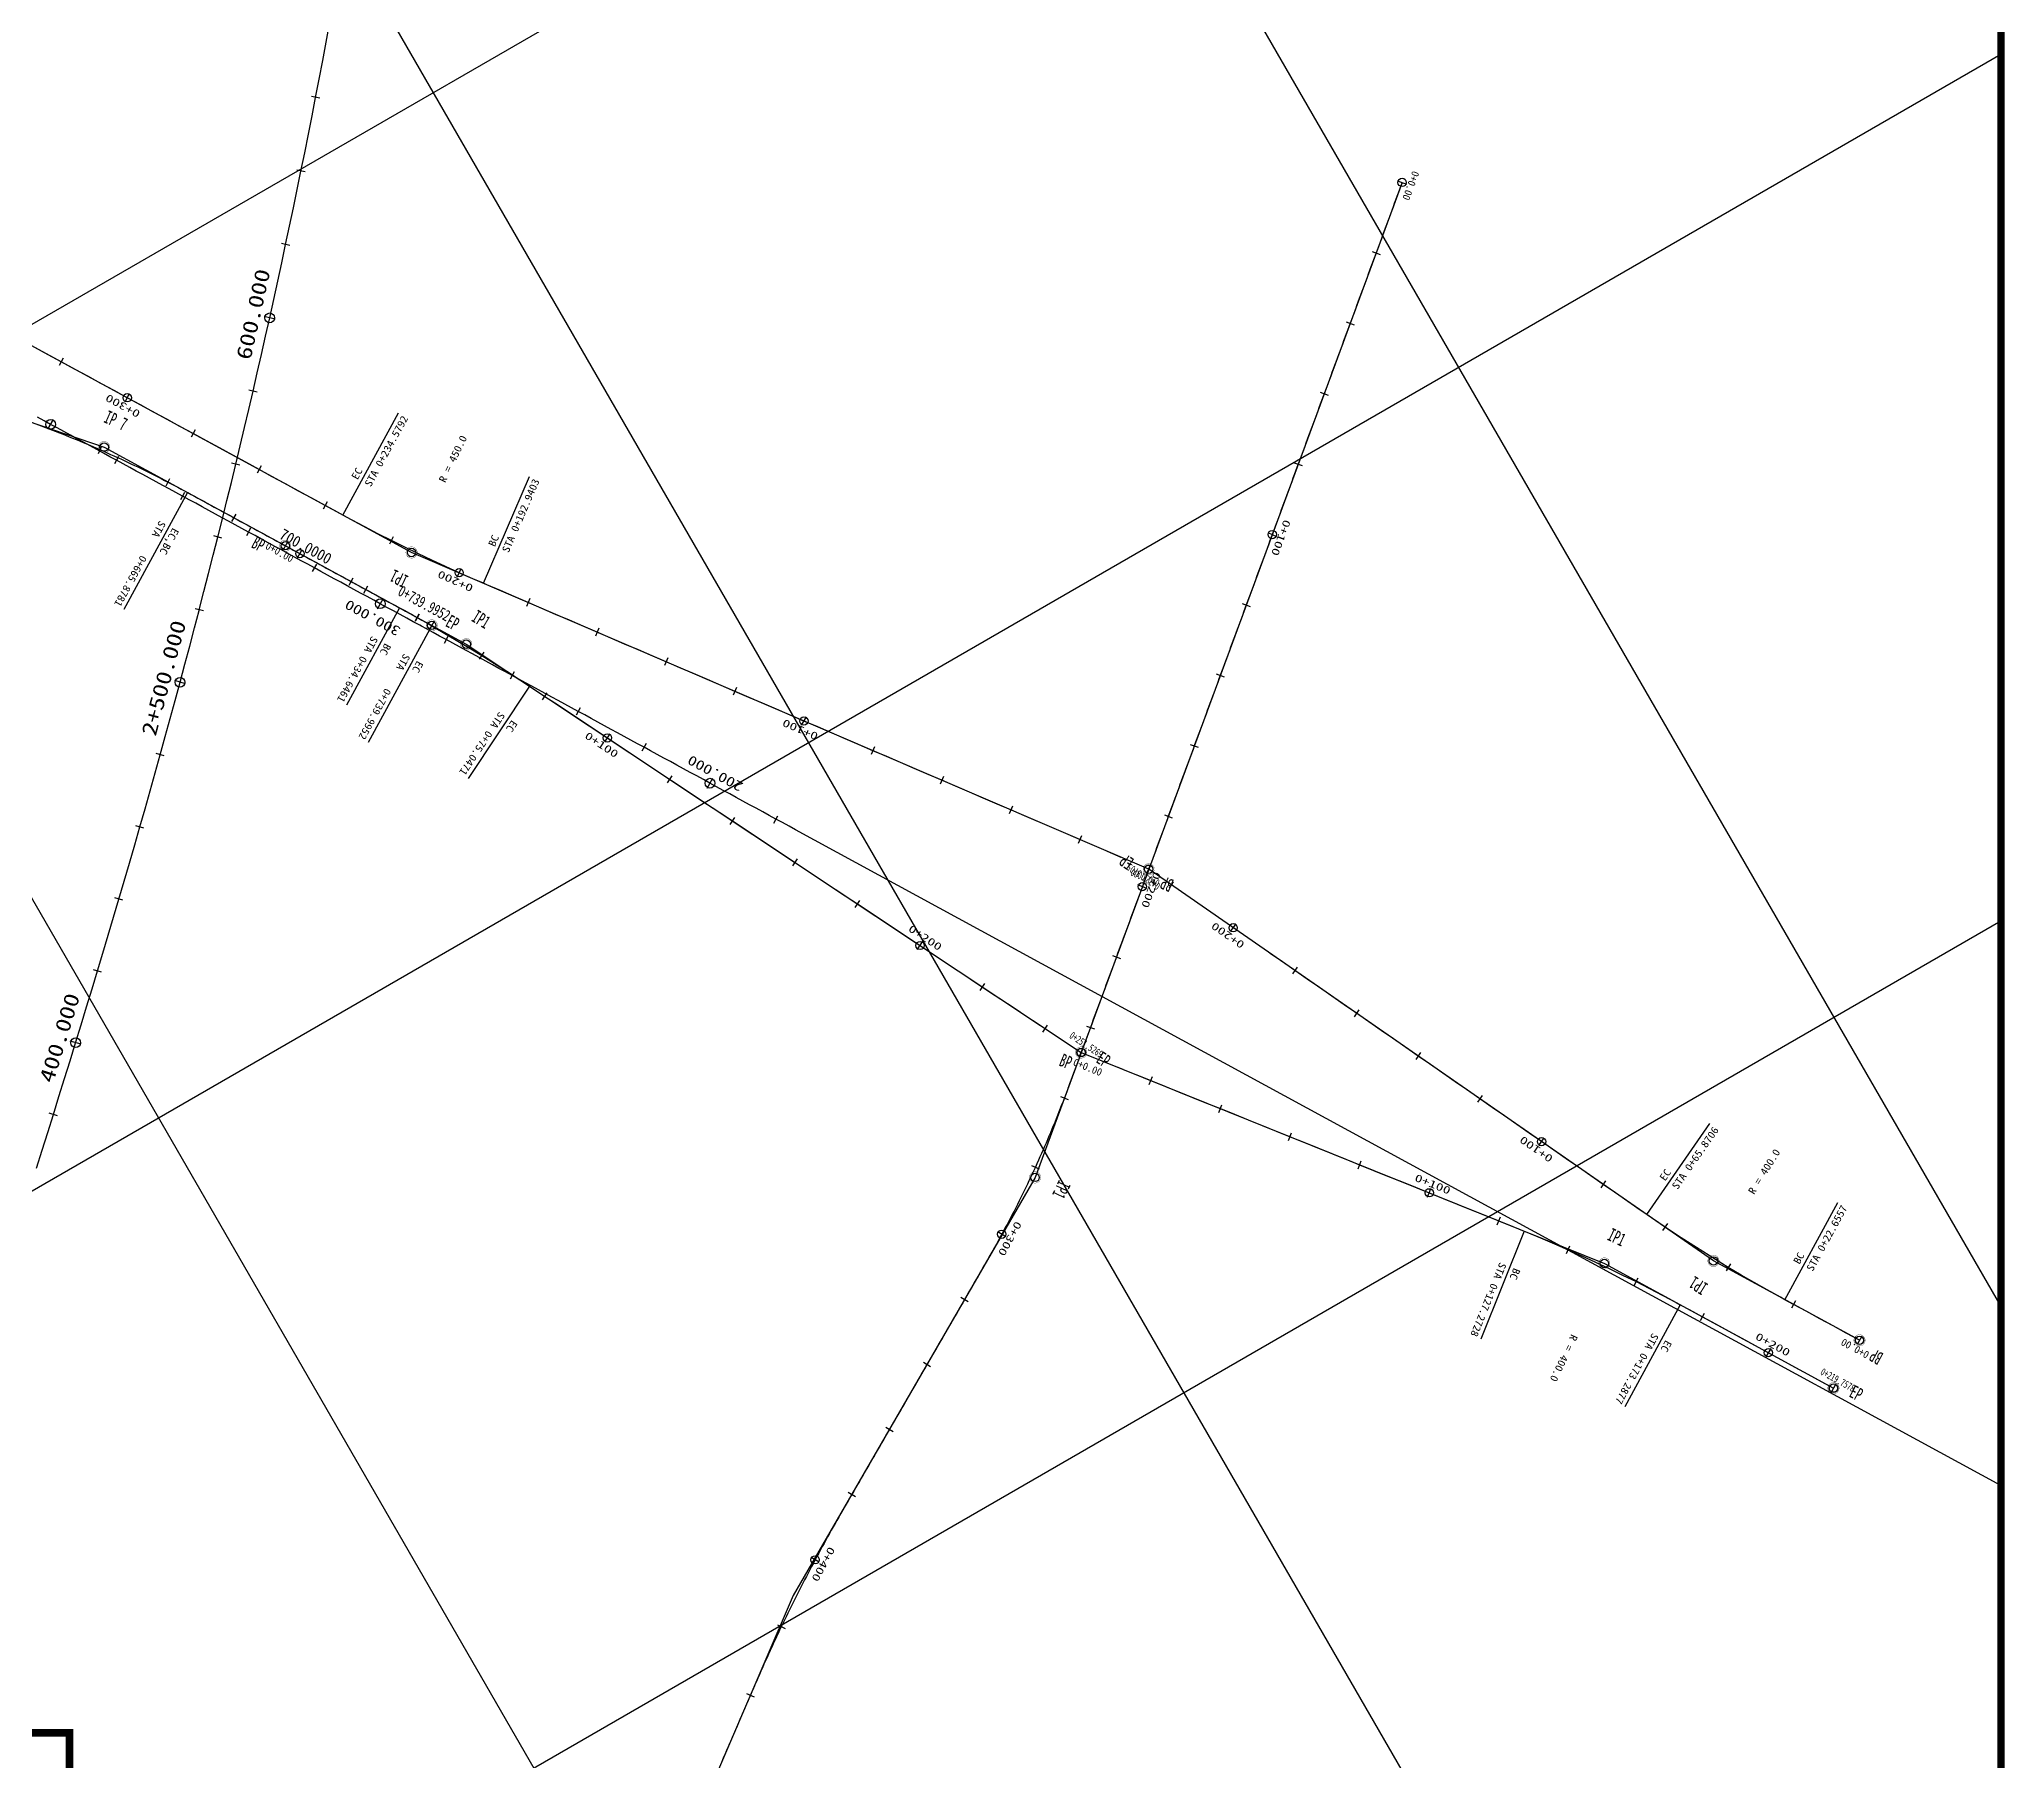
# Model space of a CAD drawing. Extents: x -2894 to -714, y 147 to 1611.
# Drawn here: x -1238 to -714, y 753 to 1212 of the extents above; entities that cross this region are included whole.
import ezdxf
from ezdxf.enums import TextEntityAlignment as Align

# ---------------------------------------------------------------- set-up
doc = ezdxf.new("R2010")
doc.units = 0
doc.header["$MEASUREMENT"] = 0
doc.layers.get('0').update_dxf_attribs({"linetype": 'CONTINUOUS'})
for name, color, linetype in [('CA-ALGN-CNTL', 2, 'CONTINUOUS'), ('CA-ALGN-IPLN', 1, 'CONTINUOUS'), ('CA-ALGN-IPSM', 2, 'CONTINUOUS'), ('CA-ALGN-STSM', 2, 'CONTINUOUS'), ('CA-ALGN-SUBL', 1, 'CONTINUOUS'), ('CA-ALGN-SUBT', 2, 'CONTINUOUS'), ('CA-ALGN-TEXT', 3, 'CONTINUOUS'), ('CA-TEXT', 3, 'CONTINUOUS'), ('CV-GRID-BORD', 4, 'CONTINUOUS'), ('CV-GRID-LINE', 1, 'CONTINUOUS')]:
    doc.layers.add(name, color=color, linetype=linetype)
doc.styles.add('GHS', font='DotumChe.ttf')
doc.styles.add('GTXT', font='DotumChe.ttf')

# ---------------------------------------------------------------- blocks, each defined once
blk = doc.blocks.new('CAIPMRK')
at = {"const_width": 0.1}
blk.add_lwpolyline([(-2, 0, -1), (2, 0, -1)], format="xyb", close=True, dxfattribs=at)
blk.add_circle((0, 0), 1.5)
blk = doc.blocks.new('CASTAMM')
blk.add_line((0, -1.5), (0, 1.5))
blk.add_circle((0, 0), 1.3)
at = {"style": 'GTXT', "flags": 1}
for tag, p in [('STA_DST', (0, -3.62)), ('XSEC_DAT', (0, -6.85))]:
    blk.add_attdef(tag, text='', height=2.5, dxfattribs=at).set_placement(p, align=Align.MIDDLE)
blk = doc.blocks.new('CASTAMS')
blk.add_line((0, -1.5), (0, 1.5))
at = {"style": 'GTXT', "flags": 1}
for tag, p in [('XSEC_DAT', (0, -6.85)), ('STA_DST', (0, -3.62))]:
    blk.add_attdef(tag, text='', height=2.5, dxfattribs=at).set_placement(p, align=Align.MIDDLE)

msp = doc.modelspace()

# ---------------------------------------------------------------- linework, layer by layer
msp.add_line((-1136.97, 1058.47), (-1137.95, 1056.72))
at = {"layer": 'CA-ALGN-CNTL'}
for p, q in [((-884.37, 1148.2), (-884.72, 1147.26)), ((-884.03, 1149.14), (-884.37, 1148.2)), ((-823.49, 885.87), (-819.87, 884.17)), ((-788.11, 884.46), (-791.53, 886.54)), ((-753.16, 865.02), (-756.67, 866.93))]:
    msp.add_line(p, q, dxfattribs=at)
at = {"layer": 'CA-ALGN-CNTL', "linetype": 'Continuous'}
for p, q in [((-982.96, 1007.92), (-986.64, 1009.5)), ((-979.29, 1006.34), (-982.96, 1007.92)), ((-975.61, 1004.76), (-979.29, 1006.34)), ((-971.94, 1003.18), (-975.61, 1004.76)), ((-960.91, 998.44), (-964.59, 1000.02)), ((-949.89, 993.71), (-953.56, 995.29)), ((-1023.46, 983.49), (-1020.12, 981.28)), ((-1020.12, 981.28), (-1016.79, 979.07)), ((-1016.79, 979.07), (-1013.46, 976.86)), ((-1013.46, 976.86), (-1010.13, 974.64)), ((-1010.13, 974.64), (-1006.79, 972.43)), ((-1006.79, 972.43), (-1003.46, 970.22)), ((-1003.46, 970.22), (-1000.13, 968)), ((-1000.13, 968), (-996.8, 965.79)), ((-996.8, 965.79), (-993.47, 963.58)), ((-990.13, 961.37), (-986.8, 959.15)), ((-986.8, 959.15), (-983.47, 956.94)), ((-983.47, 956.94), (-980.14, 954.73)), ((-980.14, 954.73), (-976.8, 952.52)), ((-973.47, 950.3), (-970.14, 948.09)), ((-970.14, 948.09), (-966.81, 945.88)), ((-960.54, 941.71), (-956.83, 940.22)), ((-953.12, 938.72), (-949.41, 937.23))]:
    msp.add_line(p, q, dxfattribs=at)
at = {"layer": 'CA-ALGN-CNTL'}
for points in [[(-1238.93, 910.9), (-1237.41, 915.67), (-1235.91, 920.43), (-1234.4, 925.2), (-1232.91, 929.97), (-1231.42, 934.75), (-1229.94, 939.52), (-1228.46, 944.3), (-1227, 949.08), (-1225.53, 953.86), (-1224.08, 958.65), (-1222.63, 963.43), (-1221.2, 968.22), (-1219.77, 973.01), (-1218.34, 977.81), (-1216.93, 982.6), (-1215.52, 987.4), (-1214.12, 992.2), (-1212.73, 997), (-1211.35, 1001.81), (-1209.98, 1006.62), (-1208.62, 1011.43), (-1207.26, 1016.24), (-1205.92, 1021.06), (-1204.59, 1025.88), (-1203.26, 1030.7), (-1201.94, 1035.52), (-1200.64, 1040.35), (-1199.34, 1045.18), (-1198.06, 1050.01), (-1196.78, 1054.84), (-1195.57, 1059.49), (-1195.52, 1059.68), (-1194.27, 1064.52), (-1193.02, 1069.36), (-1191.79, 1074.21), (-1190.57, 1079.06), (-1189.36, 1083.91), (-1188.16, 1088.76), (-1186.97, 1093.62), (-1185.8, 1098.48), (-1184.63, 1103.34), (-1183.47, 1108.21), (-1182.33, 1113.07), (-1181.19, 1117.94), (-1180.07, 1122.81), (-1178.96, 1127.69), (-1177.85, 1132.57), (-1176.76, 1137.45), (-1175.68, 1142.33), (-1174.61, 1147.21), (-1173.55, 1152.1), (-1172.51, 1156.99), (-1171.47, 1161.88), (-1170.44, 1166.77), (-1169.43, 1171.67), (-1168.42, 1176.57), (-1167.43, 1181.47), (-1166.45, 1186.37), (-1165.48, 1191.27), (-1164.52, 1196.18), (-1163.57, 1201.09), (-1162.63, 1206), (-1161.7, 1210.91), (-1160.78, 1215.83)], [(-875.03, 1173.53), (-875.37, 1172.6), (-875.72, 1171.66), (-876.07, 1170.72), (-876.41, 1169.78), (-876.76, 1168.84), (-877.1, 1167.9), (-877.45, 1166.97), (-877.8, 1166.03), (-878.14, 1165.09), (-878.49, 1164.15), (-878.83, 1163.21), (-879.18, 1162.27), (-879.53, 1161.34), (-879.87, 1160.4), (-880.22, 1159.46), (-880.56, 1158.52), (-880.91, 1157.58), (-881.26, 1156.65), (-881.6, 1155.71), (-881.95, 1154.77), (-882.29, 1153.83), (-882.64, 1152.89), (-882.99, 1151.95), (-883.33, 1151.02), (-883.68, 1150.08), (-884.03, 1149.14)], [(-884.72, 1147.26), (-885.06, 1146.33), (-885.41, 1145.39), (-885.76, 1144.45), (-886.1, 1143.51), (-886.45, 1142.57), (-886.79, 1141.63), (-887.14, 1140.7), (-887.49, 1139.76), (-887.83, 1138.82), (-888.18, 1137.88), (-888.52, 1136.94), (-888.87, 1136), (-889.22, 1135.07), (-889.56, 1134.13), (-889.91, 1133.19), (-890.25, 1132.25), (-890.6, 1131.31), (-890.95, 1130.38), (-891.29, 1129.44), (-891.64, 1128.5), (-891.98, 1127.56), (-892.33, 1126.62), (-892.68, 1125.68), (-893.02, 1124.75), (-893.37, 1123.81), (-893.72, 1122.87), (-894.06, 1121.93), (-894.41, 1120.99), (-894.75, 1120.06), (-895.1, 1119.12), (-895.45, 1118.18), (-895.79, 1117.24), (-896.14, 1116.3), (-896.48, 1115.36), (-896.83, 1114.43), (-897.18, 1113.49), (-897.52, 1112.55), (-897.87, 1111.61), (-898.21, 1110.67), (-898.56, 1109.74), (-898.91, 1108.8), (-899.25, 1107.86), (-899.6, 1106.92), (-899.94, 1105.98), (-900.29, 1105.04), (-900.64, 1104.11), (-900.98, 1103.17), (-901.33, 1102.23), (-901.67, 1101.29), (-902.02, 1100.35), (-902.37, 1099.41), (-902.71, 1098.48), (-903.06, 1097.54), (-903.4, 1096.6), (-903.75, 1095.66), (-904.1, 1094.72), (-904.44, 1093.79), (-904.79, 1092.85), (-905.14, 1091.91), (-905.48, 1090.97), (-905.83, 1090.03), (-906.17, 1089.09), (-906.52, 1088.16), (-906.87, 1087.22), (-907.21, 1086.28), (-907.56, 1085.34), (-907.9, 1084.4), (-908.25, 1083.47), (-908.6, 1082.53), (-908.94, 1081.59), (-909.29, 1080.65), (-909.63, 1079.71), (-909.98, 1078.77), (-910.33, 1077.84), (-910.67, 1076.9), (-911.02, 1075.96), (-911.36, 1075.02), (-911.71, 1074.08), (-912.06, 1073.14), (-912.4, 1072.21), (-912.75, 1071.27), (-913.09, 1070.33), (-913.44, 1069.39), (-913.79, 1068.45), (-914.13, 1067.52), (-914.48, 1066.58), (-914.83, 1065.64), (-915.17, 1064.7), (-915.52, 1063.76), (-915.86, 1062.82), (-916.21, 1061.89), (-916.56, 1060.95), (-916.9, 1060.01), (-917.25, 1059.07), (-917.59, 1058.13), (-917.94, 1057.2), (-918.29, 1056.26), (-918.63, 1055.32), (-918.98, 1054.38), (-919.32, 1053.44), (-919.67, 1052.5), (-920.02, 1051.57), (-920.36, 1050.63), (-920.71, 1049.69), (-921.05, 1048.75), (-921.4, 1047.81), (-921.75, 1046.88), (-922.09, 1045.94), (-922.44, 1045), (-922.78, 1044.06), (-923.13, 1043.12), (-923.48, 1042.18), (-923.82, 1041.25), (-924.17, 1040.31), (-924.52, 1039.37), (-924.86, 1038.43), (-925.21, 1037.49), (-925.55, 1036.55), (-925.9, 1035.62), (-926.25, 1034.68), (-926.59, 1033.74), (-926.94, 1032.8), (-927.28, 1031.86), (-927.63, 1030.93), (-927.98, 1029.99), (-928.32, 1029.05), (-928.67, 1028.11), (-929.01, 1027.17), (-929.36, 1026.23), (-929.71, 1025.3), (-930.05, 1024.36), (-930.4, 1023.42), (-930.74, 1022.48), (-931.09, 1021.54), (-931.44, 1020.61), (-931.78, 1019.67), (-932.13, 1018.73), (-932.47, 1017.79), (-932.82, 1016.85), (-933.17, 1015.91), (-933.51, 1014.98), (-933.86, 1014.04), (-934.21, 1013.1), (-934.55, 1012.16), (-934.9, 1011.22), (-935.24, 1010.28), (-935.59, 1009.35), (-935.94, 1008.41), (-936.28, 1007.47), (-936.63, 1006.53), (-936.97, 1005.59), (-937.32, 1004.66), (-937.67, 1003.72), (-938.01, 1002.78), (-938.36, 1001.84), (-938.7, 1000.9), (-939.05, 999.96), (-939.4, 999.03), (-939.74, 998.09), (-940.09, 997.15), (-940.43, 996.21), (-940.78, 995.27), (-941.13, 994.34), (-941.47, 993.4), (-941.82, 992.46), (-942.16, 991.52), (-942.51, 990.58), (-942.86, 989.64), (-943.2, 988.71), (-943.55, 987.77), (-943.89, 986.83), (-944.24, 985.89), (-944.59, 984.95), (-944.93, 984.02), (-945.28, 983.08), (-945.63, 982.14), (-945.97, 981.2), (-946.32, 980.26), (-946.66, 979.32), (-947.01, 978.39), (-947.36, 977.45), (-947.7, 976.51), (-948.05, 975.57), (-948.39, 974.63), (-948.74, 973.69), (-949.09, 972.76), (-949.43, 971.82), (-949.78, 970.88), (-950.12, 969.94), (-950.47, 969), (-950.82, 968.07), (-951.16, 967.13), (-951.51, 966.19), (-951.85, 965.25), (-952.2, 964.31), (-952.55, 963.37), (-952.89, 962.44), (-953.24, 961.5), (-953.58, 960.56), (-953.93, 959.62), (-954.28, 958.68), (-954.62, 957.75), (-954.97, 956.81), (-955.32, 955.87), (-955.66, 954.93), (-956.01, 953.99), (-956.35, 953.05), (-956.7, 952.12), (-957.05, 951.18), (-957.39, 950.24), (-957.74, 949.3), (-958.08, 948.36), (-958.43, 947.42), (-958.78, 946.49), (-959.12, 945.55), (-959.47, 944.61), (-959.81, 943.67), (-960.16, 942.73), (-960.51, 941.8), (-960.85, 940.86), (-961.2, 939.92), (-961.54, 938.98), (-961.89, 938.04), (-962.24, 937.1), (-962.58, 936.17), (-962.93, 935.23), (-963.27, 934.29), (-963.62, 933.35), (-963.93, 932.52), (-963.97, 932.41), (-964.31, 931.48), (-964.67, 930.54), (-965.02, 929.6), (-965.38, 928.67), (-965.74, 927.74), (-966.1, 926.81), (-966.47, 925.88), (-966.84, 924.95), (-967.21, 924.02), (-967.59, 923.09), (-967.97, 922.17), (-968.35, 921.24), (-968.73, 920.32), (-969.12, 919.4), (-969.51, 918.48), (-969.91, 917.56), (-970.3, 916.64), (-970.71, 915.73), (-971.11, 914.81), (-971.52, 913.9), (-971.93, 912.98), (-972.34, 912.07), (-972.75, 911.16), (-973.17, 910.26), (-973.59, 909.35), (-974.02, 908.44), (-974.45, 907.54), (-974.88, 906.64), (-975.31, 905.74), (-975.75, 904.84), (-976.19, 903.94), (-976.63, 903.04), (-977.08, 902.15), (-977.53, 901.25), (-977.98, 900.36), (-978.43, 899.47), (-978.89, 898.58), (-979.35, 897.69), (-979.81, 896.81), (-980.28, 895.92), (-980.75, 895.04), (-981.22, 894.16), (-981.7, 893.28), (-982.18, 892.4), (-982.66, 891.53), (-983.14, 890.65), (-983.63, 889.78), (-984.12, 888.91), (-984.61, 888.04), (-985.11, 887.17), (-985.61, 886.3), (-985.68, 886.18), (-986.11, 885.43), (-986.61, 884.57), (-987.11, 883.7), (-987.61, 882.84), (-988.11, 881.97), (-988.61, 881.11), (-989.11, 880.24), (-989.61, 879.37), (-990.11, 878.51), (-990.61, 877.64), (-991.11, 876.78), (-991.61, 875.91), (-992.11, 875.05), (-992.61, 874.18), (-993.11, 873.31), (-993.62, 872.45), (-994.12, 871.58), (-994.62, 870.72), (-995.12, 869.85), (-995.62, 868.99), (-996.12, 868.12), (-996.62, 867.25), (-997.12, 866.39), (-997.62, 865.52), (-998.12, 864.66), (-998.62, 863.79), (-999.12, 862.93), (-999.62, 862.06), (-1000.12, 861.19), (-1000.62, 860.33), (-1001.12, 859.46), (-1001.62, 858.6), (-1002.12, 857.73), (-1002.63, 856.87), (-1003.13, 856), (-1003.63, 855.13), (-1004.13, 854.27), (-1004.63, 853.4), (-1005.13, 852.54), (-1005.63, 851.67), (-1006.13, 850.81), (-1006.63, 849.94), (-1007.13, 849.07), (-1007.63, 848.21), (-1008.13, 847.34), (-1008.63, 846.48), (-1009.13, 845.61), (-1009.63, 844.75), (-1010.13, 843.88), (-1010.63, 843.01), (-1011.13, 842.15), (-1011.63, 841.28), (-1012.14, 840.42), (-1012.64, 839.55), (-1013.14, 838.69), (-1013.64, 837.82), (-1014.14, 836.95), (-1014.64, 836.09), (-1015.14, 835.22), (-1015.64, 834.36), (-1016.14, 833.49), (-1016.64, 832.63), (-1017.14, 831.76), (-1017.64, 830.89), (-1018.14, 830.03), (-1018.64, 829.16), (-1019.14, 828.3), (-1019.64, 827.43), (-1020.14, 826.57), (-1020.64, 825.7), (-1021.15, 824.83), (-1021.65, 823.97), (-1022.15, 823.1), (-1022.65, 822.24), (-1023.15, 821.37), (-1023.65, 820.51), (-1024, 819.89), (-1024.15, 819.64), (-1024.65, 818.77), (-1025.14, 817.91), (-1025.64, 817.04), (-1026.13, 816.17), (-1026.62, 815.3), (-1027.11, 814.42), (-1027.6, 813.55), (-1028.09, 812.68), (-1028.57, 811.8), (-1029.05, 810.92), (-1029.53, 810.05), (-1030.01, 809.17), (-1030.48, 808.29), (-1030.96, 807.41), (-1031.43, 806.53), (-1031.9, 805.64), (-1032.37, 804.76), (-1032.83, 803.88), (-1033.3, 802.99), (-1033.76, 802.1), (-1034.22, 801.21), (-1034.68, 800.33), (-1035.13, 799.44), (-1035.59, 798.55), (-1036.04, 797.65), (-1036.49, 796.76), (-1036.94, 795.87), (-1037.38, 794.97), (-1037.83, 794.08), (-1038.27, 793.18), (-1038.71, 792.28), (-1039.15, 791.38), (-1039.59, 790.48), (-1040.02, 789.58), (-1040.45, 788.68), (-1040.88, 787.78), (-1041.31, 786.87), (-1041.74, 785.97), (-1042.16, 785.06), (-1042.58, 784.16), (-1043, 783.25), (-1043.42, 782.34), (-1043.84, 781.43), (-1044.25, 780.52), (-1044.66, 779.61), (-1045.07, 778.7), (-1045.48, 777.78), (-1045.89, 776.87), (-1046.29, 775.96), (-1046.69, 775.04), (-1047.09, 774.12), (-1047.49, 773.21), (-1047.71, 772.69), (-1047.89, 772.29), (-1048.28, 771.37), (-1048.68, 770.45), (-1049.07, 769.53), (-1049.47, 768.61), (-1049.86, 767.7), (-1050.26, 766.78), (-1050.66, 765.86), (-1051.05, 764.94), (-1051.45, 764.02), (-1051.84, 763.1), (-1052.24, 762.19), (-1052.63, 761.27), (-1053.03, 760.35), (-1053.43, 759.43), (-1053.82, 758.51), (-1054.22, 757.59), (-1054.61, 756.67), (-1055.01, 755.76), (-1055.4, 754.84), (-1055.8, 753.92), (-1056.2, 753)], [(-715.47, 826.3), (-1036.62, 1001.05), (-1038.37, 1002), (-1040.13, 1002.96), (-1041.89, 1003.91), (-1043.64, 1004.87), (-1045.4, 1005.83), (-1047.16, 1006.78), (-1048.91, 1007.74), (-1050.67, 1008.69), (-1052.43, 1009.65), (-1054.18, 1010.61), (-1055.94, 1011.56), (-1057.7, 1012.52), (-1059.45, 1013.47), (-1061.21, 1014.43), (-1062.97, 1015.39), (-1064.72, 1016.34), (-1066.48, 1017.3), (-1068.24, 1018.25), (-1069.99, 1019.21), (-1071.75, 1020.16), (-1073.51, 1021.12), (-1075.26, 1022.08), (-1077.02, 1023.03), (-1078.78, 1023.99), (-1080.53, 1024.94), (-1082.29, 1025.9), (-1084.05, 1026.86), (-1085.8, 1027.81), (-1087.56, 1028.77), (-1089.32, 1029.72), (-1091.07, 1030.68), (-1092.83, 1031.64), (-1093.71, 1032.11), (-1094.59, 1032.59), (-1096.34, 1033.55), (-1098.1, 1034.5), (-1099.86, 1035.46), (-1101.62, 1036.42), (-1103.37, 1037.37), (-1105.13, 1038.33), (-1106.89, 1039.28), (-1108.64, 1040.24), (-1110.4, 1041.2), (-1112.16, 1042.15), (-1113.91, 1043.11), (-1115.67, 1044.06), (-1117.43, 1045.02), (-1119.18, 1045.98), (-1120.94, 1046.93), (-1122.7, 1047.89), (-1124.45, 1048.84), (-1126.21, 1049.8), (-1127.97, 1050.75), (-1129.72, 1051.71), (-1131.48, 1052.67), (-1133.24, 1053.62), (-1134.99, 1054.58), (-1136.31, 1055.3), (-1136.75, 1055.53), (-1138.51, 1056.49), (-1140.26, 1057.45), (-1142.02, 1058.4), (-1143.78, 1059.36), (-1145.53, 1060.31), (-1147.29, 1061.27), (-1149.05, 1062.23), (-1150.8, 1063.18), (-1152.56, 1064.14), (-1154.32, 1065.09), (-1156.07, 1066.05), (-1157.83, 1067.01), (-1159.59, 1067.96), (-1161.34, 1068.92), (-1163.1, 1069.87), (-1164.86, 1070.83), (-1166.62, 1071.79), (-1168.37, 1072.74), (-1170.13, 1073.7), (-1171.89, 1074.65), (-1173.64, 1075.61), (-1175.4, 1076.57), (-1177.16, 1077.52), (-1178.91, 1078.48), (-1180.67, 1079.43), (-1182.43, 1080.39), (-1184.18, 1081.34), (-1185.94, 1082.3), (-1187.7, 1083.26), (-1189.45, 1084.21), (-1191.21, 1085.17), (-1192.97, 1086.12), (-1194.72, 1087.08), (-1196.48, 1088.04), (-1198.24, 1088.99), (-1199.99, 1089.95), (-1201.75, 1090.9), (-1203.51, 1091.86), (-1205.26, 1092.82), (-1207.02, 1093.77), (-1208.78, 1094.73), (-1210.53, 1095.68), (-1212.29, 1096.64), (-1214.05, 1097.6), (-1215.8, 1098.55), (-1217.56, 1099.51), (-1219.32, 1100.46), (-1221.07, 1101.42), (-1222.83, 1102.38), (-1224.59, 1103.33), (-1226.34, 1104.29), (-1228.1, 1105.24), (-1229.86, 1106.2), (-1231.61, 1107.16), (-1233.37, 1108.11), (-1235.13, 1109.07), (-1236.89, 1110.02), (-1238.64, 1110.98)], [(-1238.61, 1109.02), (-1237.67, 1108.67), (-1236.73, 1108.32), (-1235.8, 1107.97), (-1234.86, 1107.62), (-1233.93, 1107.26), (-1233, 1106.9), (-1232.06, 1106.53), (-1231.13, 1106.16), (-1230.21, 1105.79), (-1229.28, 1105.42), (-1228.35, 1105.04), (-1227.43, 1104.66), (-1226.5, 1104.27), (-1225.58, 1103.89), (-1224.66, 1103.5), (-1223.74, 1103.1), (-1222.82, 1102.71), (-1221.91, 1102.31), (-1220.99, 1101.91), (-1220.08, 1101.5), (-1219.16, 1101.09), (-1218.25, 1100.68), (-1217.34, 1100.27), (-1216.43, 1099.85), (-1215.53, 1099.43), (-1214.62, 1099.01), (-1213.72, 1098.58), (-1212.81, 1098.15), (-1211.91, 1097.72), (-1211.01, 1097.29), (-1210.11, 1096.85), (-1209.21, 1096.41), (-1208.32, 1095.96), (-1207.42, 1095.51), (-1206.53, 1095.06), (-1205.64, 1094.61), (-1204.75, 1094.15), (-1203.86, 1093.69), (-1202.97, 1093.23), (-1202.09, 1092.77), (-1201.21, 1092.3), (-1200.32, 1091.83), (-1199.44, 1091.35), (-1198.67, 1090.94), (-1198.67, 1090.94), (-1198.56, 1090.88), (-1197.69, 1090.4), (-1196.81, 1089.92), (-1195.93, 1089.44), (-1195.05, 1088.97), (-1194.17, 1088.49), (-1193.29, 1088.01), (-1192.42, 1087.53), (-1191.54, 1087.05), (-1190.66, 1086.58), (-1189.78, 1086.1), (-1188.9, 1085.62), (-1188.02, 1085.14), (-1187.14, 1084.66), (-1186.27, 1084.19), (-1185.39, 1083.71), (-1184.51, 1083.23), (-1183.63, 1082.75), (-1182.75, 1082.27), (-1181.87, 1081.8), (-1181, 1081.32), (-1180.12, 1080.84), (-1179.24, 1080.36), (-1178.36, 1079.88), (-1177.48, 1079.41), (-1176.6, 1078.93), (-1175.73, 1078.45), (-1174.85, 1077.97), (-1173.97, 1077.49), (-1173.09, 1077.02), (-1172.21, 1076.54), (-1171.33, 1076.06), (-1170.46, 1075.58), (-1169.58, 1075.1), (-1168.7, 1074.63), (-1167.82, 1074.15), (-1166.94, 1073.67), (-1166.06, 1073.19), (-1165.19, 1072.72), (-1164.31, 1072.24), (-1163.43, 1071.76), (-1162.55, 1071.28), (-1161.67, 1070.8), (-1160.79, 1070.33), (-1159.92, 1069.85), (-1159.04, 1069.37), (-1158.16, 1068.89), (-1157.28, 1068.41), (-1156.4, 1067.94), (-1155.52, 1067.46), (-1154.64, 1066.98), (-1153.77, 1066.5), (-1152.89, 1066.02), (-1152.01, 1065.55), (-1151.13, 1065.07), (-1150.25, 1064.59), (-1149.37, 1064.11), (-1148.5, 1063.63), (-1147.62, 1063.16), (-1146.74, 1062.68), (-1145.86, 1062.2), (-1144.98, 1061.72), (-1144.1, 1061.24), (-1143.23, 1060.77), (-1142.35, 1060.29), (-1141.47, 1059.81), (-1140.59, 1059.33), (-1139.71, 1058.85), (-1138.83, 1058.38), (-1137.96, 1057.9), (-1137.08, 1057.42), (-1136.2, 1056.94), (-1135.32, 1056.46), (-1134.44, 1055.99), (-1133.57, 1055.51), (-1133.57, 1055.51)], [(-819.87, 884.17), (-816.27, 882.42), (-812.68, 880.65), (-809.12, 878.84), (-805.57, 876.99), (-802.04, 875.11), (-800.91, 874.49), (-798.52, 873.2), (-795.01, 871.28), (-791.5, 869.37), (-787.98, 867.46), (-784.47, 865.55), (-780.96, 863.64), (-777.44, 861.72), (-773.93, 859.81), (-770.42, 857.9), (-766.9, 855.99), (-763.39, 854.08), (-760.09, 852.28)], [(-756.67, 866.93), (-760.18, 868.84), (-763.7, 870.75), (-767.21, 872.67), (-770.73, 874.58), (-773.06, 875.85), (-774.24, 876.49), (-777.73, 878.43), (-781.21, 880.41), (-784.67, 882.42), (-788.11, 884.46)]]:
    msp.add_lwpolyline(points, dxfattribs=at)
at = {"layer": 'CA-ALGN-CNTL', "linetype": 'Continuous'}
for points in [[(-986.64, 1009.5), (-990.31, 1011.08), (-993.99, 1012.66), (-997.66, 1014.23), (-1001.34, 1015.81), (-1005.01, 1017.39), (-1008.69, 1018.97), (-1012.36, 1020.55), (-1016.04, 1022.13), (-1019.71, 1023.71), (-1023.39, 1025.29), (-1027.06, 1026.87), (-1030.74, 1028.45), (-1034.41, 1030.03), (-1038.09, 1031.6), (-1041.76, 1033.18), (-1045.44, 1034.76), (-1049.11, 1036.34), (-1052.79, 1037.92), (-1056.46, 1039.5), (-1060.14, 1041.08), (-1063.81, 1042.66), (-1067.49, 1044.24), (-1071.16, 1045.82), (-1074.84, 1047.4), (-1078.51, 1048.98), (-1082.19, 1050.55), (-1085.86, 1052.13), (-1089.54, 1053.71), (-1093.22, 1055.29), (-1096.89, 1056.87), (-1100.57, 1058.45), (-1104.24, 1060.03), (-1107.92, 1061.61), (-1111.59, 1063.19), (-1115.27, 1064.77), (-1118.94, 1066.35), (-1119.8, 1066.72), (-1122.61, 1067.93), (-1126.27, 1069.55), (-1129.91, 1071.21), (-1133.54, 1072.89), (-1137.15, 1074.61), (-1140.75, 1076.36), (-1144.33, 1078.14), (-1147.9, 1079.95), (-1151.45, 1081.8), (-1154.98, 1083.67), (-1157.25, 1084.9), (-1158.5, 1085.58), (-1162.01, 1087.49), (-1165.52, 1089.4), (-1169.04, 1091.31), (-1172.55, 1093.23), (-1176.06, 1095.14), (-1179.58, 1097.05), (-1183.09, 1098.96), (-1186.6, 1100.87), (-1190.12, 1102.79), (-1193.63, 1104.7), (-1197.14, 1106.61), (-1200.66, 1108.52), (-1204.17, 1110.43), (-1207.68, 1112.35), (-1211.2, 1114.26), (-1214.71, 1116.17), (-1218.22, 1118.08), (-1221.74, 1119.99), (-1225.25, 1121.91), (-1228.76, 1123.82), (-1232.28, 1125.73), (-1235.79, 1127.64), (-1239.31, 1129.55)], [(-1172.58, 1076.74), (-1169.07, 1074.83), (-1165.56, 1072.92), (-1162.04, 1071.01), (-1158.53, 1069.09), (-1155.01, 1067.18), (-1151.5, 1065.27), (-1147.99, 1063.36), (-1144.47, 1061.45), (-1142.15, 1060.18), (-1140.96, 1059.53), (-1137.46, 1057.59), (-1133.98, 1055.63), (-1130.51, 1053.63), (-1127.07, 1051.6), (-1123.64, 1049.54), (-1120.22, 1047.46), (-1116.83, 1045.34), (-1113.46, 1043.19), (-1110.1, 1041.01), (-1107.56, 1039.34), (-1106.76, 1038.81), (-1103.43, 1036.6), (-1100.1, 1034.39), (-1096.77, 1032.17), (-1093.43, 1029.96), (-1090.1, 1027.75), (-1086.77, 1025.53), (-1083.44, 1023.32), (-1080.1, 1021.11), (-1076.77, 1018.9), (-1073.44, 1016.68), (-1070.11, 1014.47), (-1066.77, 1012.26), (-1063.44, 1010.05), (-1060.11, 1007.83), (-1056.78, 1005.62), (-1053.45, 1003.41), (-1050.11, 1001.19), (-1046.78, 998.98), (-1043.45, 996.77), (-1040.12, 994.56), (-1036.78, 992.34), (-1033.45, 990.13), (-1030.12, 987.92), (-1026.79, 985.71), (-1023.46, 983.49)], [(-791.53, 886.54), (-794.92, 888.66), (-798.3, 890.8), (-801.65, 892.99), (-804.98, 895.2), (-808.29, 897.45), (-809.83, 898.51), (-811.58, 899.72), (-814.86, 902), (-818.15, 904.28), (-821.44, 906.56), (-824.73, 908.84), (-828.01, 911.12), (-831.3, 913.4), (-834.59, 915.68), (-837.87, 917.96), (-841.16, 920.24), (-844.45, 922.52), (-847.73, 924.8), (-851.02, 927.08), (-854.31, 929.36), (-857.59, 931.64), (-860.88, 933.92), (-864.17, 936.2), (-867.45, 938.48), (-870.74, 940.76), (-874.03, 943.04), (-877.32, 945.32), (-880.6, 947.59), (-883.89, 949.87), (-887.18, 952.15), (-890.46, 954.43), (-893.75, 956.71), (-897.04, 958.99), (-900.32, 961.27), (-903.61, 963.55), (-906.9, 965.83), (-910.18, 968.11)], [(-945.7, 935.73), (-941.99, 934.23), (-938.28, 932.74), (-934.57, 931.24), (-930.86, 929.75), (-927.15, 928.25), (-923.44, 926.75), (-919.73, 925.26), (-916.02, 923.76), (-912.31, 922.27), (-908.6, 920.77), (-904.89, 919.27), (-901.18, 917.78), (-897.47, 916.28), (-893.76, 914.79), (-890.05, 913.29), (-886.34, 911.79), (-882.63, 910.3), (-878.92, 908.8), (-875.21, 907.31), (-871.5, 905.81), (-867.79, 904.32), (-864.08, 902.82), (-860.37, 901.32), (-856.66, 899.83), (-852.95, 898.33), (-849.24, 896.84), (-845.53, 895.34), (-842.5, 894.12), (-841.83, 893.84), (-838.13, 892.32), (-834.44, 890.76), (-830.77, 889.17), (-827.12, 887.54), (-823.49, 885.87)]]:
    msp.add_lwpolyline(points, dxfattribs=at)
at = {"layer": 'CA-ALGN-IPLN'}
for p, q in [((-875.03, 1173.53), (-972.82, 908.42)), ((-1244.78, 1111.21), (-1220.87, 1103.02)), ((-1220.87, 1103.02), (-1198.67, 1090.94)), ((-1198.67, 1090.94), (-1166.12, 1073.22)), ((-1198.67, 1090.94), (-1198.67, 1090.94)), ((-1198.67, 1090.94), (-1166.12, 1073.22)), ((-1198.67, 1090.94), (-1166.12, 1073.22)), ((-1198.67, 1090.94), (-1198.67, 1090.94)), ((-1166.12, 1073.22), (-1133.57, 1055.51)), ((-1166.12, 1073.22), (-1133.57, 1055.51)), ((-1166.12, 1073.22), (-1133.57, 1055.51)), ((-972.82, 908.42), (-1037.24, 796.99)), ((-1037.24, 796.99), (-1133.74, 573.01))]:
    msp.add_line(p, q, dxfattribs=at)
at = {"layer": 'CA-ALGN-IPLN', "linetype": 'Continuous'}
for p, q in [((-1138.95, 1074.94), (-1277.12, 1150.13)), ((-1172.58, 1076.74), (-1124.39, 1050.52)), ((-942.54, 990.55), (-1138.95, 1074.94)), ((-1124.39, 1050.52), (-960.54, 941.71)), ((-792.06, 886.18), (-942.54, 990.55)), ((-963.47, 943.66), (-960.54, 941.71)), ((-960.54, 941.71), (-821.14, 885.5)), ((-821.14, 885.5), (-760.09, 852.28)), ((-753.16, 865.02), (-792.06, 886.18))]:
    msp.add_line(p, q, dxfattribs=at)
at = {"layer": 'CA-ALGN-SUBL', "linetype": 'Continuous'}
for p, q in [((-1157.25, 1084.9), (-1142.43, 1112.13)), ((-1119.8, 1066.72), (-1107.57, 1095.2)), ((-1142.15, 1060.18), (-1156.25, 1034.27)), ((-1107.56, 1039.34), (-1123.87, 1014.76)), ((-809.83, 898.51), (-793.02, 922.75)), ((-773.06, 875.85), (-758.96, 901.76)), ((-842.5, 894.12), (-854.09, 865.36)), ((-800.91, 874.49), (-815.72, 847.26))]:
    msp.add_line(p, q, dxfattribs=at)
at = {"layer": 'CA-ALGN-SUBL'}
for p, q in [((-1198.67, 1090.94), (-1215.64, 1059.75)), ((-1133.57, 1055.51), (-1150.54, 1024.33))]:
    msp.add_line(p, q, dxfattribs=at)
at = {"layer": 'CA-ALGN-TEXT', "linetype": 'Continuous'}
msp.add_line((-937.05, 985.53), (-935.91, 987.17), dxfattribs=at)
at = {"layer": 'CV-GRID-BORD', "const_width": 2}
msp.add_lwpolyline([(-1230.12, 760.44), (-1230.12, 395.76), (-715.47, 395.76), (-715.47, 1583.89), (-1230.12, 1583.89), (-2036.7, 1583.89), (-2036.7, 760.44)], close=True, dxfattribs=at)
at = {"layer": 'CV-GRID-LINE'}
for p, q in [((-1587.21, 1583.89), (-901.25, 395.76)), ((-1356.27, 1583.89), (-715.47, 473.99)), ((-1125.33, 1583.89), (-715.47, 873.99)), ((-1890.19, 760.44), (-715.47, 1438.67)), ((-1490.19, 760.44), (-715.47, 1207.73)), ((-1230.12, 679.65), (-715.47, 976.79))]:
    msp.add_line(p, q, dxfattribs=at)

# ---------------------------------------------------------------- block references
at = {"layer": 'CA-ALGN-IPSM', "yscale": 0.75}
for p, xscale, rotation in [((-1220.87, 1103.02), 0.7500000000000213, 15.67388907363222), ((-1172.58, 1076.74), 0.7500000000000525, 44.08062706940139), ((-1138.95, 1074.94), 0.749999999999915, 31.31096179582203), ((-1124.39, 1050.52), 0.7499999999999977, 357.1176459006809), ((-942.54, 990.55), 0.7499999999999474, 343.0772558947874), ((-960.54, 941.71), 0.7500000000000381, 349.6441713913861), ((-972.82, 908.42), 0.7499999999999499, 319.8840548839008), ((-821.14, 885.5), 0.7500000000000249, 241.9697979977479), ((-792.06, 886.18), 0.7499999999999013, 214.3617454853918), ((-753.16, 865.02), 0.7500000000000492, 31.49388808692639), ((-760.09, 852.28), 0.7499999999999963, 7.806324969293151)]:
    msp.add_blockref('CAIPMRK', p, dxfattribs=dict(at, xscale=xscale, rotation=rotation))
at = {"layer": 'CA-ALGN-IPSM', "xscale": 0.75, "yscale": 0.75}
msp.add_blockref('CAIPMRK', (-1133.57, 1055.51), dxfattribs=at)
at = {"layer": 'CA-ALGN-STSM', "yscale": 0.75, "zscale": 0.75}
for p, xscale, rotation in [((-1164.52, 1196.18), 0.7500000000000691, 78.98549296822537), ((-1168.42, 1176.57), 0.7500000000000653, 78.4760885048302), ((-1172.51, 1156.99), 0.7499999999999398, 77.96683541606318), ((-881.95, 1154.77), 0.7499999999999275, 249.7529352006549), ((-888.87, 1136), 0.7500000000001931, 249.7529722532405), ((-1232.28, 1125.73), 0.7500000000001033, 151.4463238181585), ((-1181.19, 1117.94), 0.7500000000001786, 76.94816396853172), ((-895.79, 1117.24), 0.7499999999997947, 249.7531554478416), ((-1197.14, 1106.61), 0.7500000000000933, 151.446323816932), ((-1221.91, 1102.31), 0.7499999999999736, 336.3895228330003), ((-1217.56, 1099.51), 0.7499999999999765, 151.4472744721312), ((-1203.86, 1093.69), 0.7500000000001033, 332.5697586044659), ((-1185.8, 1098.48), 0.7499999999998629, 76.43880931050212), ((-1179.58, 1097.05), 0.749999999999988, 151.4463238176791), ((-902.71, 1098.48), 0.7500000000000432, 249.7527520026007), ((-1199.99, 1089.95), 0.750000000000004, 151.4472744736352), ((-1186.27, 1084.19), 0.7500000000000911, 331.4471115382739), ((-1162.01, 1087.49), 0.7499999999999344, 151.4460794139498), ((-1190.57, 1079.06), 0.7499999999997801, 75.92970789903565), ((-1182.43, 1080.39), 0.7500000000000911, 151.4470118989286), ((-1144.33, 1078.14), 0.7500000000000121, 153.3026412847366), ((-1164.86, 1070.83), 0.7500000000000159, 151.4470118984509), ((-1155.01, 1067.18), 0.7499999999999786, 331.4471115375573), ((-1155.01, 1067.18), 0.7500000000000117, 331.4471115383498), ((-1151.13, 1065.07), 0.7500000000000561, 331.4469620775778), ((-1195.52, 1059.68), 0.7499999999997912, 75.42027009369774), ((-1137.46, 1057.59), 0.7499999999999201, 330.780302969497), ((-1137.46, 1057.59), 0.7499999999998893, 330.7803029691374), ((-1137.46, 1057.59), 0.7499999999998893, 330.7803029691374), ((-1107.92, 1061.61), 0.7500000000000601, 156.7479147504315), ((-916.56, 1060.95), 0.7500000000000432, 249.7527520026007), ((-1129.72, 1051.71), 0.7500000000000641, 151.4470118974246), ((-1089.54, 1053.71), 0.7500000000000132, 156.7479147496737), ((-1120.22, 1047.46), 0.7499999999998829, 328.2893857230952), ((-1112.16, 1042.15), 0.7500000000000716, 151.4470118988882), ((-1071.16, 1045.82), 0.7500000000000364, 156.7479147500526), ((-923.48, 1042.18), 0.7499999999998647, 249.753155448831), ((-1103.43, 1036.6), 0.749999999999992, 326.4150256766827), ((-1052.79, 1037.92), 0.7500000000000364, 156.7479147500526), ((-1094.59, 1032.59), 0.7500000000000516, 151.4472744726089), ((-1205.92, 1021.06), 0.74999999999986, 74.45885664694225), ((-1077.02, 1023.03), 0.7499999999999966, 151.4472744721716), ((-1016.04, 1022.13), 0.7499999999999901, 156.7479147492949), ((-930.4, 1023.42), 0.749999999999962, 249.7529722513811), ((-1070.11, 1014.47), 0.7499999999999858, 326.4146416623933), ((-997.66, 1014.23), 0.7500000000000636, 156.7479147499401), ((-979.29, 1006.34), 0.7500000000000364, 156.7479147500526), ((-1211.35, 1001.81), 0.749999999999957, 74.02180096446688), ((-1053.45, 1003.41), 0.7499999999999656, 326.4150256747214), ((-1042.01, 1003.69), 0.7500000000000473, 151.4472744739535), ((-937.32, 1004.66), 0.7499999999999971, 249.7529352016442), ((-960.91, 998.44), 0.7500000000000364, 156.7479147500526), ((-1036.78, 992.34), 0.7499999999998797, 326.415025675426), ((-1216.93, 982.6), 0.7499999999999694, 73.61346808075452), ((-1020.12, 981.28), 0.7500000000000789, 326.4150256759781), ((-1222.63, 963.43), 0.7500000000001287, 73.23397688467507), ((-951.16, 967.13), 0.7499999999999971, 249.7529352016442), ((-903.61, 963.55), 0.7499999999999117, 145.2572503222168), ((-986.8, 959.15), 0.7499999999998987, 326.4148982300443), ((-970.14, 948.09), 0.7499999999998797, 326.415025675426), ((-958.08, 948.36), 0.7500000000000159, 249.7529722516711), ((-887.18, 952.15), 0.7499999999998969, 145.256991230395), ((-870.74, 940.76), 0.7499999999998833, 145.2571134655344), ((-941.99, 934.23), 0.75000000000008, 338.0383519075175), ((-965.02, 929.6), 0.7500000000001322, 249.1576428926082), ((-923.44, 926.75), 0.7499999999999202, 338.0381262771155), ((-854.31, 929.36), 0.7499999999999094, 145.257113465874), ((-1234.4, 925.2), 0.7500000000001147, 72.56219771107217), ((-904.89, 919.27), 0.7500000000000359, 338.038126276707), ((-972.75, 911.16), 0.7499999999998924, 245.3381949055172), ((-886.34, 911.79), 0.75000000000008, 338.0383519075175), ((-821.44, 906.56), 0.7499999999999506, 145.2569912310743), ((-849.24, 896.84), 0.75000000000008, 338.0383519075175), ((-804.98, 895.2), 0.7500000000000746, 146.098059916842), ((-830.77, 889.17), 0.7499999999999848, 336.2151653691325), ((-788.11, 884.46), 0.7499999999999731, 148.9626971103473), ((-812.68, 880.65), 0.7500000000000447, 333.3504757444804), ((-991.61, 875.91), 0.7500000000001208, 239.964336074993), ((-770.73, 874.58), 0.7499999999999566, 151.4473559396392), ((-795.01, 871.28), 0.7499999999999222, 331.4471115371991), ((-1001.62, 858.6), 0.7500000000001256, 239.9643360745759), ((-1011.63, 841.28), 0.7500000000001308, 239.9643360741588), ((-1021.65, 823.97), 0.7499999999999537, 239.9641929913808), ((-1040.45, 788.68), 0.7500000000001631, 244.457782654822), ((-1048.68, 770.45), 0.7499999999998888, 246.6934839691258)]:
    msp.add_blockref('CASTAMS', p, dxfattribs=dict(at, xscale=xscale, rotation=rotation))
at = {"layer": 'CA-ALGN-STSM', "yscale": 0.849999999999909}
for p, xscale, rotation in [((-875.03, 1173.53), 0.8499999999998161, 249.0873611353907), ((-1214.71, 1116.17), 0.8499999999999462, 332.6799646224437), ((-909.63, 1079.71), 0.8500000000001852, 246.0242094025367), ((-1172.58, 1076.74), 0.8500000000000776, 150.6524211195648), ((-1168.7, 1074.63), 0.8499999999999329, 330.8128939727592), ((-1126.27, 1069.55), 0.8499999999999369, 335.7146387968801), ((-1133.57, 1055.51), 0.850000000000007, 150.7803029691214), ((-1034.41, 1030.03), 0.8499999999998974, 329.8470235650969), ((-1086.77, 1025.53), 0.8500000000000819, 326.6376338242658), ((-942.54, 990.55), 0.8499999999999337, 336.7063094665037), ((-944.24, 985.89), 0.8499999999999405, 69.33685391286896), ((-920.04, 974.95), 0.8499999999999219, 323.7585833090888), ((-1003.46, 970.22), 0.8499999999999981, 324.6866047519491), ((-960.54, 941.71), 0.8500000000000625, 336.7932295587574), ((-837.87, 917.96), 0.8500000000001187, 325.6225508258489), ((-867.79, 904.32), 0.8499999999999587, 339.3158837784882), ((-981.7, 893.28), 0.8500000000001787, 58.43740603202387), ((-753.16, 865.02), 0.8500000000000961, 151.265276791343), ((-777.44, 861.72), 0.8500000000000648, 148.2266659725723), ((-760.09, 852.28), 0.8499999999999848, 152.0525275253447), ((-1031.43, 806.53), 0.8499999999998105, 58.81664645055682)]:
    msp.add_blockref('CASTAMM', p, dxfattribs=dict(at, xscale=xscale, rotation=rotation))
at = {"layer": 'CA-ALGN-STSM'}
for p, rotation in [((-1176.76, 1137.45), 76.28434783745321), ((-1235.13, 1109.07), 330.7947140357508), ((-1147.29, 1061.27), 330.5657299269753), ((-1200.64, 1040.35), 72.67066602406162), ((-1059.45, 1013.47), 330.6700629208805), ((-1228.46, 944.3), 74.47811376130238)]:
    msp.add_blockref('CASTAMM', p, dxfattribs=dict(at, rotation=rotation))

# ---------------------------------------------------------------- texts
at = {"layer": 'CA-ALGN-SUBT', "linetype": 'Continuous', "style": 'GHS', "width": 1.100098}
for s, rotation, p, p2 in [('STA 0+234.5792', 61.4463, (-1149.83, 1092.25), (-1139.79, 1110.7)), ('EC', 61.4463, (-1153.35, 1094.16), (-1151.91, 1096.8)), ('STA 0+192.9403', 66.748, (-1113.1, 1074.72), (-1104.81, 1094.01)), ('STA 0+34.6461', 241.4471, (-1149.56, 1052.83), (-1158.89, 1035.7)), ('BC', 241.4471, (-1146.05, 1050.92), (-1147.49, 1048.28)), ('STA 0+75.0471', 236.4149, (-1115.59, 1032.67), (-1126.37, 1016.42)), ('EC', 236.4149, (-1112.25, 1030.45), (-1113.91, 1027.95)), ('STA 0+127.2728', 248.0383, (-849.02, 885.96), (-856.88, 866.49)), ('BC', 248.0383, (-845.31, 884.47), (-846.43, 881.68))]:
    msp.add_text(s, height=2, rotation=rotation, dxfattribs=at).set_placement(p, p2, align=Align.FIT)
at = {"layer": 'CA-ALGN-SUBT', "style": 'GHS', "width": 1.100098}
for s, rotation, p, p2 in [('STA    0+665.8781', 241.4471, (-1206.09, 1083.59), (-1218.27, 1061.19)), ('EC,BC', 241.4471, (-1202.57, 1081.67), (-1206.16, 1075.09)), ('BC', 66.748, (-1116.78, 1076.3), (-1115.59, 1079.06)), ('STA    0+739.9952', 241.4471, (-1140.98, 1048.16), (-1153.17, 1025.76)), ('EC', 241.4471, (-1137.47, 1046.25), (-1138.9, 1043.61)), ('STA 0+65.8706', 55.2571, (-801.66, 905.02), (-790.55, 921.04)), ('EC', 55.2571, (-804.95, 907.3), (-803.24, 909.76)), ('STA 0+22.6557', 61.4472, (-765.64, 883.2), (-756.32, 900.32)), ('BC', 61.4472, (-769.16, 885.11), (-767.72, 887.74)), ('STA 0+173.2877', 241.4471, (-808.32, 867.14), (-818.36, 848.7)), ('EC', 241.4471, (-804.81, 865.23), (-806.24, 862.6))]:
    msp.add_text(s, height=2, rotation=rotation, dxfattribs=at).set_placement(p, p2, align=Align.FIT)
at = {"layer": 'CA-ALGN-TEXT', "style": 'GHS'}
for s, height, rotation, width, p, p2 in [('0+0.00', 2, 249.753, 0.977865, (-872.24, 1176.77), (-875, 1169.26)), ('600.000', 4, 77.4575, 1.283447, (-1181.86, 1126.03), (-1176.54, 1149.95)), ('IP 7', 3.5, 336.263, 0.628627, (-1221.2, 1109.72), (-1215.71, 1107.3)), ('700.0000', 3, 331.4471, 0.916748, (-1174.47, 1078.85), (-1161.3, 1071.68)), ('0+100', 2, 249.753, 1.466797, (-906.5, 1083.88), (-909.96, 1074.5)), ('0+739.9952', 3, 331.4471, 0.733398, (-1142.86, 1063.66), (-1129.68, 1056.49)), ('300.000', 2.6, 151.4471, 1.297551, (-1141.65, 1054.79), (-1155.8, 1062.48)), ('EP', 3.5, 331.4471, 0.628627, (-1130.15, 1055.42), (-1127.51, 1053.98)), ('2+500.000', 4, 74.9252, 1.283447, (-1207.15, 1025.79), (-1198.96, 1056.2)), ('200.000', 2.6, 151.4471, 1.297551, (-1050.36, 1013.34), (-1064.5, 1021.04)), ('0+200', 2, 249.753, 1.466797, (-941.1, 990.06), (-944.56, 980.68)), ('400.000', 4, 72.8836, 1.283447, (-1234.46, 933.33), (-1227.25, 956.74)), ('IP1', 3.5, 244.8586, 0.628627, (-966.43, 907.91), (-968.34, 903.84)), ('0+300', 2, 241.5183, 1.466797, (-978, 896.96), (-982.76, 888.17)), ('IP1', 3.5, 148.3521, 0.628627, (-793.29, 879.9), (-797.12, 882.26)), ('0+200', 2, 331.4471, 1.466797, (-781.12, 865.43), (-772.33, 860.65)), ('0+0.00', 2, 151.4472, 0.977865, (-750.36, 861.79), (-757.39, 865.61)), ('BP', 3.5, 151.4472, 0.628627, (-746.57, 861.43), (-749.2, 862.87)), ('0+219.7578', 2, 331.4471, 0.733398, (-763.76, 855.99), (-754.98, 851.21)), ('EP', 3.5, 331.4471, 0.628627, (-756.14, 850.13), (-753.5, 848.7)), ('0+400', 2, 241.9112, 1.466797, (-1027.75, 810.23), (-1032.46, 801.41))]:
    msp.add_text(s, height=height, rotation=rotation, dxfattribs=dict(at, width=width)).set_placement(p, p2, align=Align.FIT)
at = {"layer": 'CA-ALGN-TEXT', "linetype": 'Continuous', "style": 'GHS'}
for s, height, rotation, width, p, p2 in [('0+300', 2, 151.4463, 1.466797, (-1211.04, 1112.46), (-1219.82, 1117.24)), ('BP', 3.5, 331.4471, 0.628627, (-1181.89, 1076.4), (-1179.25, 1074.97)), ('0+0.00', 2, 331.4471, 0.977865, (-1178.1, 1076.05), (-1171.07, 1072.22)), ('IP1', 3.5, 154.0971, 0.628627, (-1139.54, 1068.56), (-1143.59, 1070.53)), ('0+200', 2, 155.8491, 1.466797, (-1122.32, 1066.14), (-1131.44, 1070.23)), ('IP1', 3.5, 328.931, 0.628627, (-1123.23, 1056.82), (-1119.37, 1054.5)), ('0+100', 2, 326.4149, 1.466797, (-1093.02, 1025.64), (-1084.69, 1020.1)), ('0+100', 2, 156.748, 1.466797, (-1030.41, 1026.67), (-1039.6, 1030.62)), ('EP', 3.5, 145.2571, 0.628627, (-946.23, 993.11), (-948.7, 994.82)), ('0+227.3705', 2, 145.2571, 0.733398, (-939.28, 986.47), (-947.5, 992.16)), ('0+0.0000', 2, 156.748, 0.733398, (-939.45, 987.59), (-946.8, 990.75)), ('BP', 3.5, 156.748, 0.628627, (-935.64, 987.59), (-938.4, 988.77)), ('0+200', 2, 326.4149, 1.466797, (-1006.8, 974.23), (-998.47, 968.7)), ('0+200', 2, 145.2571, 1.466797, (-916.79, 970.87), (-925.01, 976.57)), ('0+251.5269', 2, 326.4149, 0.733398, (-963.87, 945.73), (-955.54, 940.2)), ('BP', 3.5, 338.0383, 0.628627, (-966.67, 938.28), (-963.89, 937.15)), ('0+0.00', 2, 338.0383, 0.977865, (-962.87, 938.36), (-955.45, 935.37)), ('EP', 3.5, 326.4149, 0.628627, (-956.79, 939.22), (-954.29, 937.56)), ('0+100', 2, 145.2571, 1.466797, (-834.62, 913.88), (-842.84, 919.58)), ('0+100', 2, 338.0383, 1.466797, (-871.87, 907.58), (-862.59, 903.84)), ('IP1', 3.5, 334.7427, 0.628627, (-820.61, 891.89), (-816.54, 889.97))]:
    msp.add_text(s, height=height, rotation=rotation, dxfattribs=dict(at, width=width)).set_placement(p, p2, align=Align.FIT)
at = {"layer": 'CA-TEXT', "style": 'GHS', "width": 1.100098}
for s, rotation, p, p2 in [('R = 450.0', 64.0971, (-1130, 1093.37), (-1124.1, 1105.51)), ('R = 400.0', 58.3521, (-781.26, 903.71), (-774.17, 915.2))]:
    msp.add_text(s, height=2, rotation=rotation, dxfattribs=at).set_placement(p, p2, align=Align.FIT)
at = {"layer": 'CA-TEXT', "linetype": 'Continuous', "style": 'GHS', "width": 1.100098}
msp.add_text('R = 400.0', height=2, rotation=244.7427, dxfattribs=at).set_placement((-829.95, 866.81), (-835.71, 854.6), align=Align.FIT)

doc.saveas('drawing.dxf')
